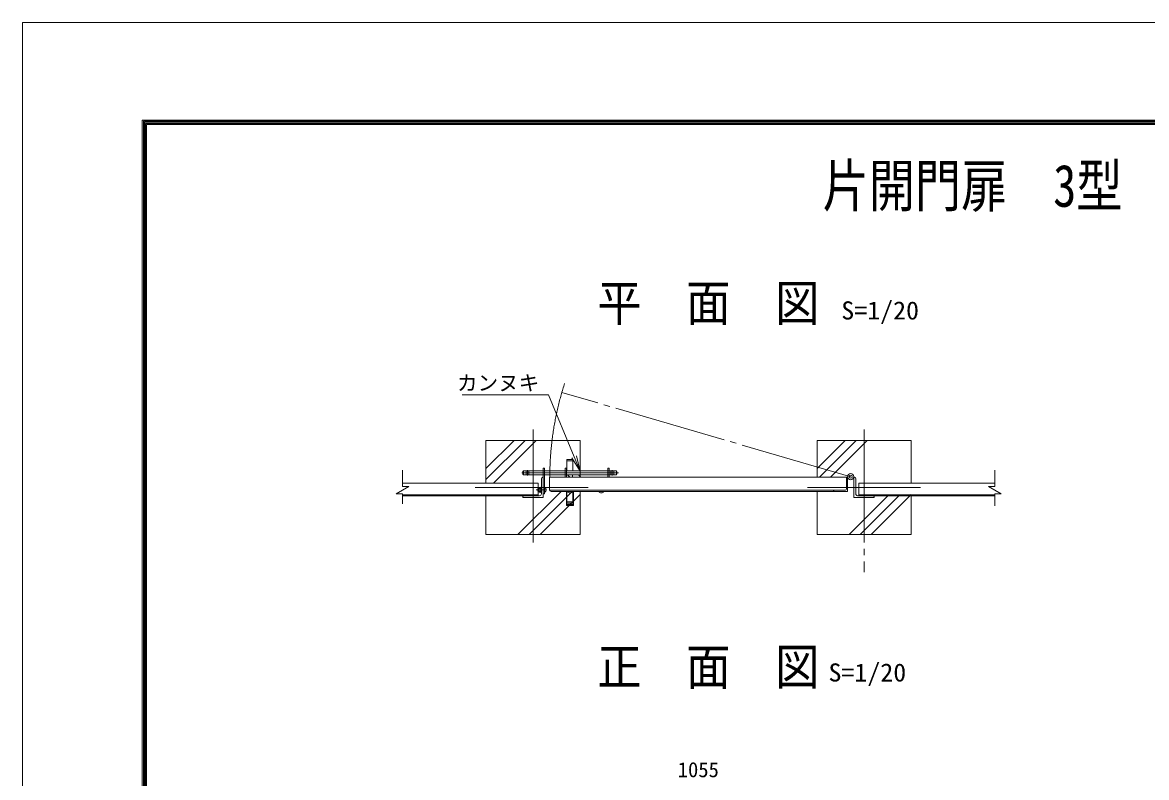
# Model space of a CAD drawing. Units: millimetres, scale not verified. Extents: x -5936 to 5936, y -4198 to 4197.
# Drawn here: x -5936 to -2354, y 1791 to 4197 of the extents above; entities that cross this region are included whole.
import ezdxf
from ezdxf.enums import TextEntityAlignment as Align

# ---------------------------------------------------------------- set-up
doc = ezdxf.new("R2010")
doc.units = ezdxf.units.MM
doc.header["$LTSCALE"] = 20
doc.linetypes.add('LONG_CHAIN', pattern=[21, 18, -1, 1, -1])
doc.linetypes.add('LONG_DASHED2', pattern=[13, 12, -1])
doc.layers.add('0-0_D-TTL-TXT', color=7, linetype='Continuous')
for name, color, linetype, lineweight in [('0-1_D-STR1', 1, 'Continuous', 9), ('0-3_D-STR4', 7, 'Continuous', 9), ('0-4_D-STR3', 3, 'Continuous', 9), ('0-5_22', 7, 'Continuous', 9), ('0-6_D-STR-DIM', 7, 'Continuous', 9), ('0-7_D-BMK', 2, 'LONG_CHAIN', 9), ('0-8_D-DCR-HCH', 7, 'Continuous', 9), ('0-A_D-TTL', 2, 'Continuous', 9), ('0-B_D-STR-TXT', 7, 'Continuous', 9), ('0-C_0', 7, 'Continuous', 9), ('0-F_27', 3, 'Continuous', 9), ('1-0_30', 3, 'Continuous', 9)]:
    doc.layers.add(name, color=color, linetype=linetype, lineweight=lineweight)
doc.styles.add('ＭＳ ゴシック', font='')
doc.styles.get('ＭＳ ゴシック').set_extended_font_data('MS Gothic')

msp = doc.modelspace()

# ---------------------------------------------------------------- linework, layer by layer
at = {"layer": '0-1_D-STR1'}
for p, q in [((-4725.23, 2729.07), (-4292.41, 2729.07)), ((-4292.41, 2689.07), (-4292.41, 2729.07)), ((-3306.41, 2748.07), (-4256.41, 2748.07)), ((-4256.41, 2748.07), (-4256.41, 2708.07)), ((-3310.41, 2711.07), (-3310.41, 2745.07)), ((-3306.41, 2748.07), (-3307.41, 2748.07)), ((-3306.41, 2748.07), (-3306.41, 2703.07)), ((-3286.41, 2748.07), (-3286.41, 2683.07)), ((-3286.41, 2748.07), (-3284.91, 2748.07)), ((-3280.41, 2695.07), (-3280.41, 2743.57)), ((-2837.6, 2729.07), (-3270.41, 2729.07)), ((-3270.41, 2689.07), (-3270.41, 2729.07)), ((-4725.23, 2692.07), (-4292.41, 2692.07)), ((-4725.23, 2689.07), (-4292.41, 2689.07)), ((-3348.41, 2707.07), (-4256.31, 2707.07)), ((-4251.41, 2703.07), (-4211.41, 2703.07)), ((-4211.41, 2703.07), (-3900.66, 2703.07)), ((-3351.41, 2703.07), (-3900.66, 2703.07)), ((-3351.41, 2703.07), (-3351.41, 2704.07)), ((-3306.41, 2703.07), (-3351.41, 2703.07)), ((-3314.41, 2707.07), (-3348.41, 2707.07)), ((-3274.41, 2689.07), (-3225.91, 2689.07)), ((-2837.6, 2692.07), (-3270.41, 2692.07)), ((-2837.6, 2689.07), (-3270.41, 2689.07)), ((-3286.41, 2683.07), (-3221.41, 2683.07)), ((-3221.41, 2683.07), (-3221.41, 2684.57))]:
    msp.add_line(p, q, dxfattribs=at)
for centre, radius, start, end in [((-3307.41, 2745.07), 3, 90, 180), ((-3284.91, 2743.57), 4.5, 0, 90), ((-4251.41, 2708.07), 5, 180, 270), ((-3348.41, 2704.07), 3, 89.99989, 180), ((-3314.41, 2711.07), 4, 269.99989, 359.99999), ((-3274.41, 2695.07), 6, 180.00001, 270.00006), ((-3225.91, 2684.57), 4.5, 0, 90.00007)]:
    msp.add_arc(centre, radius, start, end, dxfattribs=at)
at = {"layer": '0-3_D-STR4'}
for p, q in [((-3403.91, 2748.07), (-3403.91, 2865.57)), ((-4458.91, 2565.57), (-4158.91, 2565.57)), ((-3403.91, 2565.57), (-3103.91, 2565.57))]:
    msp.add_line(p, q, dxfattribs=at)
for points in [[(-4158.91, 2748.07), (-4158.91, 2865.57), (-4458.91, 2865.57), (-4458.91, 2729.07)], [(-3403.91, 2865.57), (-3103.91, 2865.57), (-3103.91, 2729.07)], [(-4458.91, 2689.07), (-4458.91, 2565.57), (-4341.41, 2565.57)], [(-4276.41, 2565.57), (-4158.91, 2565.57), (-4158.91, 2703.07)], [(-3286.41, 2565.57), (-3403.91, 2565.57), (-3403.91, 2703.07)], [(-3103.91, 2689.07), (-3103.91, 2565.57), (-3221.41, 2565.57)]]:
    msp.add_lwpolyline(points, dxfattribs=at)
at = {"layer": '0-4_D-STR3'}
for p, q in [((-4282.41, 2695.07), (-4282.41, 2743.57)), ((-4276.41, 2748.07), (-4277.91, 2748.07)), ((-4276.41, 2748.07), (-4276.41, 2683.07)), ((-4191.68, 2748.07), (-4199.18, 2755.57)), ((-4156.32, 2748.07), (-4163.82, 2755.57)), ((-4288.41, 2689.07), (-4336.91, 2689.07)), ((-4341.41, 2683.07), (-4341.41, 2684.57)), ((-4276.41, 2683.07), (-4341.41, 2683.07))]:
    msp.add_line(p, q, dxfattribs=at)
for radius in [10, 5]:
    msp.add_circle((-3296.41, 2749.95), radius, dxfattribs=at)
for centre, radius, start, end in [((-4277.91, 2743.57), 4.5, 90, 180), ((-4336.91, 2684.57), 4.5, 89.99993, 180), ((-4288.41, 2695.07), 6, 269.99994, 359.99999), ((-4191.41, 2707.81), 9.41, 210.21596, 329.78404), ((-4091.41, 2707.81), 9.41, 210.21596, 329.78404)]:
    msp.add_arc(centre, radius, start, end, dxfattribs=at)
at = {"layer": '0-5_22', "color": 3, "linetype": 'LONG_CHAIN'}
msp.add_line((-4298.53, 2708.07), (-4265.74, 2708.07), dxfattribs=at)
at = {"layer": '0-6_D-STR-DIM'}
for p, q in [((-2837.6, 2771.12), (-2837.6, 2718.26)), ((-4705.23, 2718.26), (-4745.23, 2695.81)), ((-4725.23, 2695.81), (-4745.23, 2695.81)), ((-4725.23, 2695.81), (-4725.23, 2662.93)), ((-2857.6, 2718.26), (-2817.6, 2695.81)), ((-2837.6, 2718.26), (-2857.6, 2718.26)), ((-2837.6, 2695.81), (-2817.6, 2695.81)), ((-2837.6, 2695.81), (-2837.6, 2657.42))]:
    msp.add_line(p, q, dxfattribs=at)
msp.add_lwpolyline([(-4725.23, 2771.12), (-4725.23, 2718.26), (-4705.23, 2718.26)], dxfattribs=at)
at = {"layer": '0-7_D-BMK'}
for p, q in [((-3296.41, 2749.95), (-4217.09, 3018.36)), ((-4308.91, 2899.89), (-4308.91, 2530.15)), ((-3253.91, 2899.89), (-3253.91, 2446.02)), ((-4132.95, 2715.57), (-4503.76, 2715.57)), ((-3073.88, 2715.57), (-3444.69, 2715.57))]:
    msp.add_line(p, q, dxfattribs=at)
msp.add_arc((-3296.41, 2749.95), 959, 161.94497, 180.17204, dxfattribs=at)
at = {"layer": '0-8_D-DCR-HCH'}
for p, q in [((-4458.91, 2740.66), (-4334.01, 2865.57)), ((-4458.91, 2776.02), (-4369.36, 2865.57)), ((-4435.15, 2729.07), (-4298.65, 2865.57)), ((-3403.91, 2776.02), (-3314.36, 2865.57)), ((-3396.51, 2748.07), (-3279.01, 2865.57)), ((-3361.15, 2748.07), (-3243.65, 2865.57)), ((-4356.93, 2565.57), (-4219.43, 2703.07)), ((-4321.57, 2565.57), (-4184.07, 2703.07)), ((-4286.22, 2565.57), (-4158.91, 2692.87)), ((-3301.93, 2565.57), (-3178.43, 2689.07)), ((-3266.57, 2565.57), (-3143.07, 2689.07)), ((-3231.22, 2565.57), (-3103.91, 2692.87))]:
    msp.add_line(p, q, dxfattribs=at)
at = {"layer": '0-A_D-TTL'}
for points in [[(-5935.95, 4197.49), (5936.05, 4197.49), (5936.05, -4197.71), (-5935.95, -4197.71)], [(-5554.35, 3886.55), (5554.45, 3886.55), (5554.45, -3886.78), (-5554.35, -3886.78)], [(-5550.82, 3883.02), (5550.92, 3883.02), (5550.92, -3883.25), (-5550.82, -3883.25)], [(-5547.28, 3879.49), (5547.38, 3879.49), (5547.38, -3879.71), (-5547.28, -3879.71)], [(-5543.75, 3875.95), (5543.85, 3875.95), (5543.85, -3876.18), (-5543.75, -3876.18)], [(-5540.22, 3872.42), (5540.32, 3872.42), (5540.32, -3872.65), (-5540.22, -3872.65)]]:
    msp.add_lwpolyline(points, close=True, dxfattribs=at)
at = {"layer": '0-B_D-STR-TXT'}
for p, q in [((-4535.02, 3011.12), (-4267.05, 3011.12)), ((-4169.99, 2816.61), (-4158.5, 2767.24))]:
    msp.add_line(p, q, dxfattribs=at)
msp.add_lwpolyline([(-4185.38, 2810.22), (-4158.5, 2767.24), (-4177.69, 2813.42), (-4259.85, 3011.12), (-4267.05, 3011.12)], dxfattribs=at)
at = {"layer": '0-F_27'}
for p, q in [((-4200.91, 2804.57), (-4200.91, 2768.57)), ((-4200.91, 2800.07), (-4181.91, 2800.07)), ((-4341.41, 2766.57), (-4339.41, 2768.57)), ((-4341.41, 2766.57), (-4341.41, 2757.57)), ((-4339.41, 2768.57), (-4277.99, 2768.57)), ((-4339.41, 2755.57), (-4339.41, 2768.57)), ((-4330.91, 2755.57), (-4330.91, 2768.57)), ((-4326.41, 2753.82), (-4326.41, 2770.32)), ((-4321.91, 2768.57), (-4069.91, 2768.57)), ((-4321.91, 2755.57), (-4321.91, 2768.57)), ((-4206.41, 2777.57), (-4206.41, 2748.07)), ((-4201.91, 2777.57), (-4206.41, 2777.57)), ((-4201.91, 2748.07), (-4201.91, 2777.57)), ((-4137.99, 2768.57), (-4043.41, 2768.57)), ((-4070.91, 2748.07), (-4070.91, 2777.57)), ((-4070.91, 2777.57), (-4066.41, 2777.57)), ((-4066.41, 2748.07), (-4066.41, 2777.57)), ((-4060.91, 2755.57), (-4060.91, 2768.57)), ((-4056.41, 2753.82), (-4056.41, 2770.32)), ((-4051.91, 2755.57), (-4051.91, 2768.57)), ((-4043.41, 2768.57), (-4043.41, 2755.57)), ((-4043.41, 2768.57), (-4041.41, 2766.57)), ((-4041.41, 2766.57), (-4041.41, 2757.57)), ((-4341.41, 2757.57), (-4339.41, 2755.57)), ((-4339.41, 2755.57), (-4277.99, 2755.57)), ((-4321.91, 2755.57), (-4069.91, 2755.57)), ((-4182.91, 2755.57), (-4182.91, 2748.07)), ((-4137.99, 2755.57), (-4043.41, 2755.57)), ((-4041.41, 2757.57), (-4043.41, 2755.57)), ((-4202.41, 2703.07), (-4202.41, 2658.07)), ((-4180.41, 2703.07), (-4180.41, 2658.07)), ((-4202.41, 2658.07), (-4180.41, 2658.07))]:
    msp.add_line(p, q, dxfattribs=at)
at = {"layer": '0-F_27', "linetype": 'LONG_CHAIN'}
msp.add_line((-4344.84, 2762.07), (-4036.09, 2762.07), dxfattribs=at)
at = {"layer": '0-F_27', "linetype": 'LONG_DASHED2'}
for p, q in [((-4200.91, 2665.57), (-4200.91, 2703.07)), ((-4181.91, 2665.57), (-4181.91, 2703.07)), ((-4180.41, 2661.07), (-4202.41, 2661.07)), ((-4181.91, 2670.07), (-4200.91, 2670.07)), ((-4181.91, 2665.57), (-4200.91, 2665.57))]:
    msp.add_line(p, q, dxfattribs=at)
at = {"layer": '0-F_27'}
msp.add_lwpolyline([(-4200.91, 2804.57), (-4181.91, 2804.57), (-4181.91, 2768.57)], dxfattribs=at)
at = {"layer": '1-0_30'}
for p, q in [((-4276.41, 2777.07), (-4276.41, 2695.57)), ((-4271.91, 2777.07), (-4276.41, 2777.07)), ((-4271.91, 2777.07), (-4271.91, 2695.57)), ((-4290.41, 2712.07), (-4294.11, 2712.07)), ((-4294.11, 2704.07), (-4294.11, 2712.07)), ((-4290.41, 2704.07), (-4294.11, 2704.07)), ((-4290.41, 2713.95), (-4289.28, 2715.91)), ((-4290.41, 2702.19), (-4290.41, 2713.95)), ((-4290.41, 2702.19), (-4289.28, 2700.23)), ((-4289.28, 2715.91), (-4284.01, 2715.91)), ((-4289.28, 2712.07), (-4284.01, 2712.07)), ((-4289.28, 2704.07), (-4284.01, 2704.07)), ((-4289.28, 2700.23), (-4284.01, 2700.23)), ((-4284.01, 2699.67), (-4284.01, 2716.47)), ((-4284.01, 2716.47), (-4282.41, 2716.47)), ((-4284.01, 2699.67), (-4282.41, 2699.67)), ((-4282.41, 2699.67), (-4282.41, 2716.47)), ((-4271.91, 2695.57), (-4276.41, 2695.57))]:
    msp.add_line(p, q, dxfattribs=at)
for centre, radius, start, end in [((-4287.19, 2708.07), 8, 150, 210), ((-4288.45, 2713.85), 1.96, 177.032, 245.05701), ((-4282.78, 2708.07), 7.63, 148.40741, 211.59259), ((-4288.45, 2702.29), 1.96, 114.94299, 182.968), ((-4276.65, 2708.07), 9.41, 300.21596, 59.78404)]:
    msp.add_arc(centre, radius, start, end, dxfattribs=at)

# ---------------------------------------------------------------- texts
at = {"layer": '0-0_D-TTL-TXT', "style": 'ＭＳ ゴシック'}
for s, height, width, p in [('片開門扉  3型\u3000(H2000×W1000) ', 134.8, 0.8, (-3386.18, 3569.56)), ('平\u3000面\u3000図', 115.4, 0.9, (-4104.45, 3211.33)), ('S=1/20', 57.77, 1.05, (-3326.57, 3233.57)), ('正\u3000面\u3000図', 115.4, 0.9, (-4104.45, 2051.63)), ('S=1/20', 57.77, 1.05, (-3367.28, 2079.67))]:
    msp.add_text(s, height=height, dxfattribs=dict(at, width=width)).set_placement(p, align=Align.BOTTOM_LEFT)
at = {"layer": '0-B_D-STR-TXT', "style": 'ＭＳ ゴシック'}
msp.add_text('カンヌキ', height=48.09, dxfattribs=at).set_placement((-4551.24, 3010.37), align=Align.BOTTOM_LEFT)
at = {"layer": '0-C_0', "style": 'ＭＳ ゴシック'}
msp.add_text('1055', height=48.09, dxfattribs=at).set_placement((-3847.66, 1777.72), align=Align.BOTTOM_LEFT)

doc.saveas('drawing.dxf')
